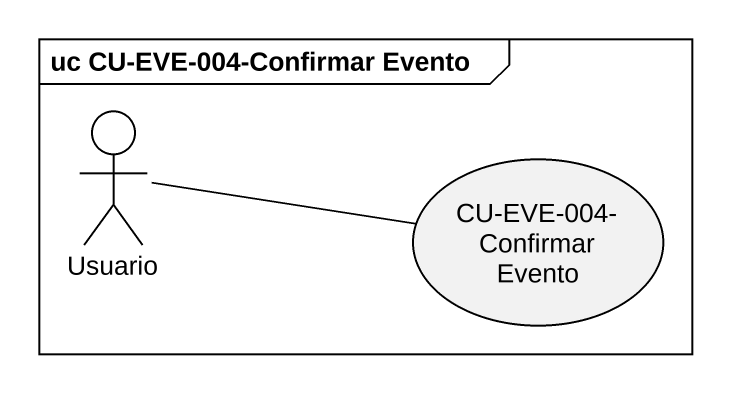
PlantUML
@startuml
mainframe uc CU-EVE-004-Confirmar Evento
actor Usuario
usecase "CU-EVE-004-Confirmar Evento" as CU_EVE_004_Confirmar_Evento
Usuario -right- CU_EVE_004_Confirmar_Evento
@enduml
